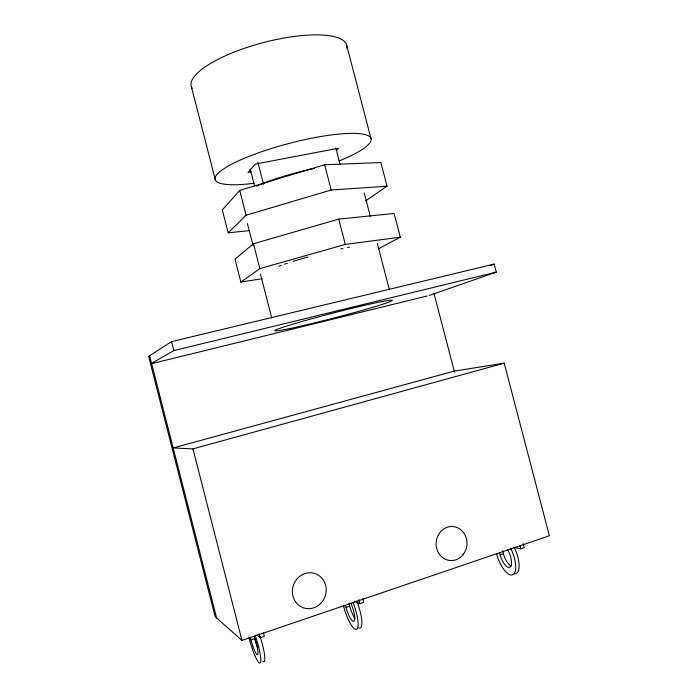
<?xml version="1.0" encoding="UTF-8"?>
<svg xmlns="http://www.w3.org/2000/svg" width="698" height="698" viewBox="0 0 698 698"><rect width="100%" height="100%" fill="white"/><g stroke="black" fill="none" stroke-linecap="round" stroke-linejoin="round"><path stroke-width="1.05" d="M365.56 200.954L387.024 186.209L380.855 162.538L324.631 164.754L239.711 190.432L222.304 209.958L228.194 232.827L249.579 230.602M228.194 232.827L246.106 215.228L331.184 190.013L387.024 186.209M336.445 150.332L338.818 148.177L255.259 164.074L248.052 172.423L251.263 171.804M378.264 248.872L400.303 237.189L394.117 213.466L338.731 219.102L253.461 243.768L234.964 259.15L240.862 282.062L262.404 278.703M240.862 282.062L259.865 268.617L345.301 244.413L400.303 237.189M429.2 295.49L496.287 272.133L494.184 264.097L171.595 341.619L148.622 356.312L215.115 616.613L241.962 640.415L549.378 535.776L504.2 363.169L454.258 371.109L173.183 447.959L192.971 448.884L504.2 363.169M496.287 272.133L173.889 350.571L150.576 363.928L427.089 296.004M490.136 265.589L494.184 264.097M249.134 638.312L250.102 637.981M343.556 606.161L344.472 605.855M496.679 554.029L497.709 553.68M250.948 639.857L254.866 638.522M346.034 607.417L349.715 606.161M500.126 554.84L503.45 553.706M256.864 635.049L260.214 637.754L264.324 636.349L263.355 632.58M354.567 601.179L359.906 603.709L363.763 602.391L362.707 598.291M513.693 547.241L520.795 548.768L524.25 547.59L523.238 543.698M520.027 545.845L520.795 548.768M433.964 293.291L454.564 372.27M346.827 45.824L371.109 139.077M364.225 192.997L370.245 216.153M377.356 243.506L389.397 289.81M335.817 147.889L340.17 164.667M324.631 164.754L331.184 190.013M338.731 219.102L345.301 244.413M257.876 162.276L263.556 184.272M250.163 168.977L254.465 185.668M358.842 599.599L359.906 603.709M239.711 190.432L246.106 215.228M253.461 243.768L259.865 268.617M247.424 223.561L253.112 245.626M260.424 273.982L271.792 318.105M191.444 86.936L215.394 179.979M259.246 633.976L260.214 637.754M171.595 341.619L173.889 350.571M192.971 448.884L241.962 640.415M149.608 355.683L216.598 617.939M256.707 186.165A60.342 10.645 -14.7 0 1 314.589 168.454M255.241 635.485A21.682 3.455 73.4 0 1 260.022 663.083A21.682 3.455 73.4 0 1 248.942 637.579M253.932 636.297A13.009 2.068 73.4 0 1 257.501 654.707A13.009 2.068 73.4 0 1 250.425 637.693M257.876 647.779A12.992 2.12 73.4 0 1 254.351 636.358M260.136 636.663A21.655 3.525 73.4 0 1 262.91 661.259M510.796 548.541A19.937 7.844 69.5 0 1 512.463 574.838A19.937 7.844 69.5 0 1 496.505 553.348M507.708 549.919A11.962 4.703 69.5 0 1 509.645 567.308A11.962 4.703 69.5 0 1 499.689 552.833M511.189 566.017A11.945 4.738 69.4 0 1 502.857 550.696M514.199 547.38A19.919 7.896 69.4 0 1 514.435 573.817M352.9 602.261A21.01 5.226 72 0 1 356.442 629.378A21.01 5.226 72 0 1 343.372 605.445M350.867 603.308A12.599 3.132 72 0 1 353.79 621.333A12.599 3.132 72 0 1 345.545 605.314M354.95 618.332A12.59 3.176 72 0 1 349.035 603.002M356.678 600.978A20.984 5.296 72 0 1 361.808 620.906A20.984 5.296 72 0 1 358.641 627.825M192.168 88.349A80.401 23.758 -14.8 0 1 263.984 42.43A80.401 23.758 -14.8 0 1 346.836 48.223M254.116 183.277A80.54 16.141 -14.7 0 1 231.631 164.222A80.54 16.141 -14.7 0 1 349.201 133.405A80.54 16.141 -14.7 0 1 339.054 161.011M278.668 266.296A56.381 5.54 -14.6 0 1 281.076 265.415M284.557 264.193A56.381 5.54 -14.6 0 1 287.349 263.251M293.212 261.357A56.381 5.54 -14.6 0 1 307.966 256.995M340.938 248.854A56.381 5.54 -14.6 0 1 342.875 248.453M347.613 247.502A56.381 5.54 -14.6 0 1 349.454 247.153M304.502 325.268A60.49 2.495 -14.5 0 0 392.136 300.332A60.49 2.495 -14.5 0 0 304.11 320.897A60.49 2.495 -14.5 0 0 304.502 325.268M463.585 554.011A17.057 15.452 -85.4 0 0 453.936 526.65A17.057 15.452 -85.4 0 0 437.123 549.919A17.057 15.452 -85.4 0 0 463.585 554.011M319.719 604.363A18.078 16.796 -71.8 0 0 315.627 573.782A18.078 16.796 -71.8 0 0 292.532 593.989A18.078 16.796 -71.8 0 0 319.719 604.363"/></g></svg>
